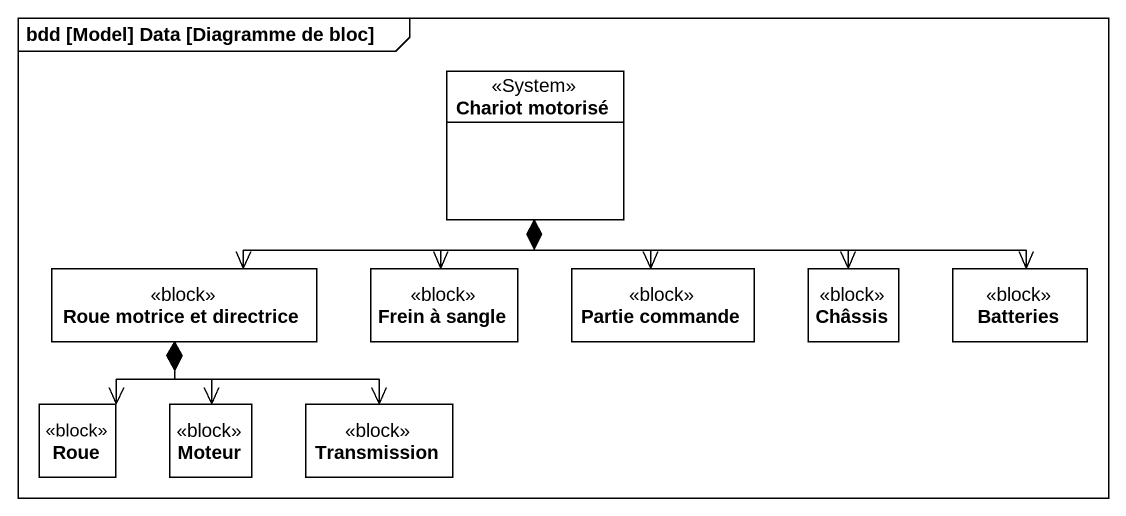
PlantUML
@startuml
mainframe bdd [Model] Data [Diagramme de bloc]
hide circle
hide empty members
class "Chariot motorisé" as Chariot_motorisé <<System>>
class "Roue motrice et directrice" as Roue_motrice_et_directrice <<block>>
class "Frein à sangle" as Frein_à_sangle <<block>>
class "Partie commande" as Partie_commande <<block>>
class Châssis <<block>>
class Batteries <<block>>
class Roue <<block>>
class Moteur <<block>>
class Transmission <<block>>
Chariot_motorisé *-left-> Roue_motrice_et_directrice
Chariot_motorisé *--> Frein_à_sangle
Chariot_motorisé *--> Partie_commande
Chariot_motorisé *-right-> Châssis
Chariot_motorisé *-right-> Batteries
Roue_motrice_et_directrice *--> Roue
Roue_motrice_et_directrice *--> Moteur
Roue_motrice_et_directrice *--> Transmission
@enduml
